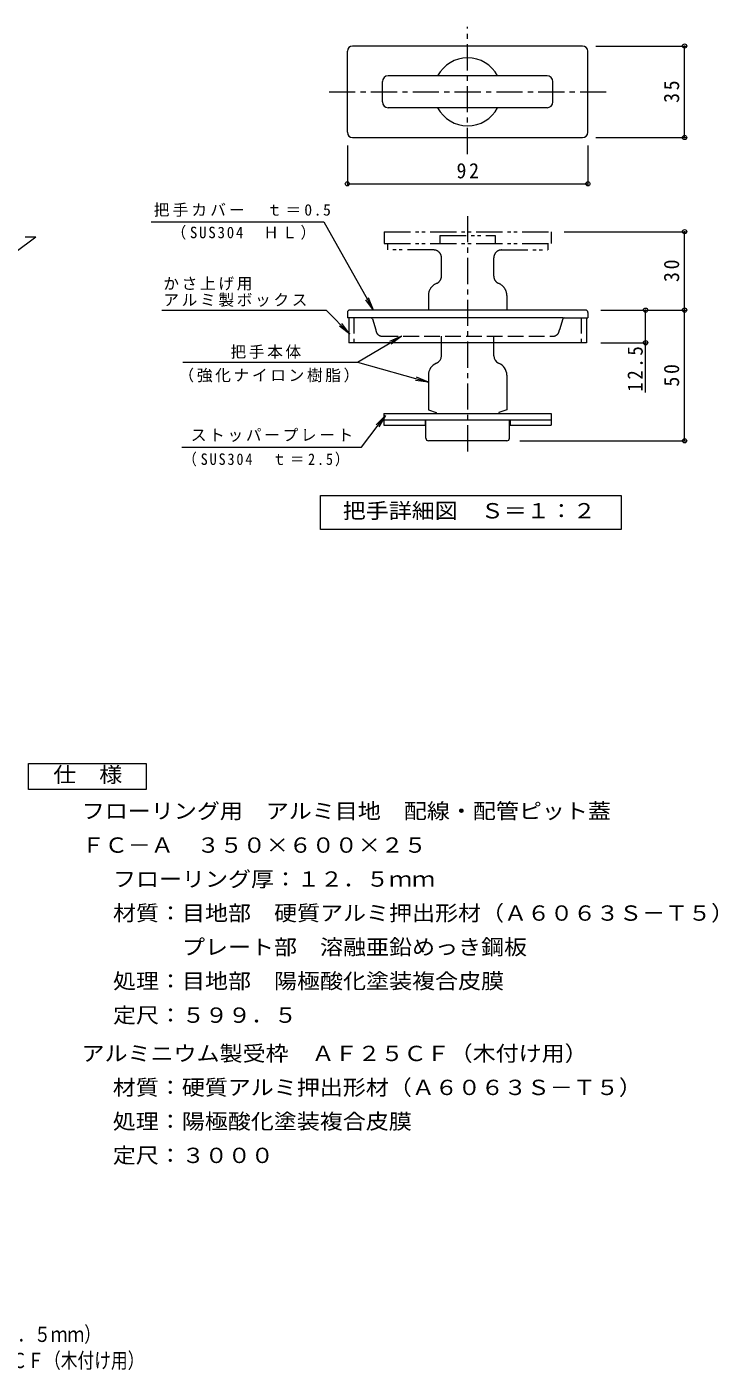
# Model space of a CAD drawing. Units: millimetres, scale not verified, with parts at other scales. Extents: x -1598 to 1548, y -1373 to 1196.
# Drawn here: x 225 to 1548, y -1373 to 1196 of the extents above; entities that cross this region are included whole.
import ezdxf
from ezdxf.enums import TextEntityAlignment as Align

# ---------------------------------------------------------------- set-up
doc = ezdxf.new("R2010")
doc.units = ezdxf.units.MM
doc.header["$LTSCALE"] = 10
doc.header["$PDMODE"] = 32
doc.header["$PDSIZE"] = 8
for name, pattern in [('CHAIN1', [8, 5, -1, 1, -1]), ('DASHED3', [4, 3, -1]), ('DOUBLE_CHAIN1', [8.8, 5, -1, 0.6, -0.6, 0.6, -1])]:
    doc.linetypes.add(name, pattern=pattern)
for name, color, linetype, lineweight in [('C-0', 3, 'Continuous', 9), ('C-2', 3, 'Continuous', 9), ('C-4', 7, 'Continuous', 9), ('C-5', 7, 'Continuous', 9), ('C-A', 3, 'Continuous', 9), ('D-5', 7, 'Continuous', 9)]:
    doc.layers.add(name, color=color, linetype=linetype, lineweight=lineweight)
doc.layers.add('F-5_F-5ﾚｲﾔ', color=2, linetype='Continuous')
doc.styles.add('ＭＳ ゴシック', font='')
doc.styles.get('ＭＳ ゴシック').set_extended_font_data('MS Gothic')

msp = doc.modelspace()

# ---------------------------------------------------------------- linework, layer by layer
at = {"layer": 'C-0', "linetype": 'CHAIN1'}
for p, q in [((1068.61, 952.54), (1068.61, 1195.72)), ((803.78, 1071.54), (1335.02, 1071.54))]:
    msp.add_line(p, q, dxfattribs=at)
at = {"layer": 'C-0'}
for p, q in [((1288.61, 1159.04), (848.61, 1159.04)), ((838.61, 994.04), (838.61, 1149.04)), ((1298.61, 994.04), (1298.61, 1149.04)), ((905.61, 1052.04), (905.61, 1091.04)), ((1220.61, 1102.04), (916.61, 1102.04)), ((1231.61, 1052.04), (1231.61, 1091.04)), ((1220.61, 1041.04), (916.61, 1041.04)), ((848.61, 984.04), (1288.61, 984.04)), ((1018.61, 566.55), (1018.61, 591.55)), ((1118.61, 566.55), (1118.61, 591.55)), ((993.61, 529.55), (993.61, 463.55)), ((1143.61, 529.46), (1143.61, 463.55)), ((993.61, 463.55), (1008.61, 458.05)), ((1143.61, 463.55), (1128.61, 458.05)), ((908.61, 456.55), (1228.61, 456.55)), ((908.61, 456.55), (908.61, 434.05)), ((908.61, 444.05), (1228.61, 444.05)), ((987.36, 444.05), (987.36, 434.05)), ((988.61, 409.05), (988.61, 444.05)), ((1008.61, 458.05), (1008.61, 456.55)), ((1128.61, 458.05), (1128.61, 456.55)), ((1148.61, 409.05), (1148.61, 444.05)), ((1149.86, 444.05), (1149.86, 434.05)), ((1228.61, 456.55), (1228.61, 434.05)), ((908.61, 434.05), (987.36, 434.05)), ((1149.86, 434.05), (1228.61, 434.05)), ((1143.61, 404.05), (993.61, 404.05))]:
    msp.add_line(p, q, dxfattribs=at)
at = {"layer": 'C-0', "linetype": 'DOUBLE_CHAIN1'}
for p, q in [((909.11, 804.05), (1228.11, 804.05)), ((909.11, 804.05), (909.11, 781.55)), ((1015.61, 796.55), (1121.61, 796.55)), ((1015.61, 796.55), (1015.61, 781.55)), ((1121.61, 796.55), (1121.61, 781.55)), ((1228.11, 804.05), (1228.11, 781.55)), ((909.11, 781.55), (1228.11, 781.55)), ((915.11, 781.55), (915.11, 769.05)), ((1222.11, 781.55), (1222.11, 769.05)), ((1003.61, 769.05), (915.11, 769.05)), ((1018.61, 719.05), (1018.61, 754.05)), ((1118.61, 719.05), (1118.61, 754.05)), ((1133.61, 769.05), (1222.11, 769.05)), ((993.61, 682.05), (993.61, 654.05)), ((1143.61, 681.96), (1143.61, 654.05))]:
    msp.add_line(p, q, dxfattribs=at)
at = {"layer": 'C-0'}
for centre, radius, start, end in [((848.61, 1149.04), 10, 90, 180), ((1288.61, 1149.04), 10, 0, 90), ((1068.61, 1071.54), 65, 27.9843, 152.0157), ((916.61, 1091.04), 11, 90, 180), ((1220.61, 1091.04), 11, 0, 90), ((916.61, 1052.04), 11, 180, 270), ((1068.61, 1071.54), 65, 207.9843, 332.0157), ((1220.61, 1052.04), 11, 270, 0), ((848.61, 994.04), 10, 180, 270), ((1288.61, 994.04), 10, 270, 0), ((1003.61, 566.55), 15, 292.02405, 0), ((1133.61, 566.55), 15, 180, 247.97595), ((1018.61, 529.46), 25, 112.02434, 180), ((1118.61, 529.46), 25, 0, 67.97566), ((993.61, 409.05), 5, 180, 270), ((1143.61, 409.05), 5, 270, 0)]:
    msp.add_arc(centre, radius, start, end, dxfattribs=at)
at = {"layer": 'C-0', "linetype": 'DOUBLE_CHAIN1'}
for centre, radius, start, end in [((1003.61, 754.05), 15, 0, 90), ((1133.61, 754.05), 15, 90, 180), ((1018.61, 681.96), 25, 112.02371, 180), ((1003.61, 719.05), 15, 292.02405, 0), ((1133.61, 719.05), 15, 180, 247.97595), ((1118.61, 681.96), 25, 0, 67.97629)]:
    msp.add_arc(centre, radius, start, end, dxfattribs=at)
at = {"layer": 'C-2'}
for p in [(202.5, 764.05), (222.5, 794.05)]:
    msp.add_line(p, (242.5, 794.05), dxfattribs=at)
at = {"layer": 'C-4'}
for p, q in [((1313.61, 1159.04), (1486.66, 1159.04)), ((1483.66, 984.04), (1483.66, 1159.04)), ((1313.61, 984.04), (1486.66, 984.04)), ((838.61, 969.04), (838.61, 892.54)), ((1298.61, 969.04), (1298.61, 892.54)), ((838.61, 895.54), (1298.61, 895.54)), ((463.41, 822.6), (793.3, 822.6)), ((1253.11, 804.05), (1486.66, 804.05)), ((1483.66, 404.05), (1483.66, 804.05)), ((888.69, 654.05), (879.32, 677.22)), ((1323.61, 654.05), (1486.66, 654.05)), ((1409.05, 496.54), (1409.05, 654.05)), ((942.27, 604.05), (919.26, 594.28)), ((1323.61, 591.55), (1412.05, 591.55)), ((523.53, 554.34), (857.86, 554.34)), ((993.61, 516.07), (970.64, 525.94)), ((911.34, 452.43), (893.79, 434.64)), ((522.23, 391.7), (865.4, 391.7)), ((1168.61, 404.05), (1486.66, 404.05))]:
    msp.add_line(p, q, dxfattribs=at)
for points in [[(793.3, 822.6), (888.69, 654.05), (873.64, 674.01)], [(857.86, 554.34), (942.27, 604.05), (922.57, 588.66)], [(857.86, 554.34), (993.61, 516.07), (968.87, 519.65)], [(865.4, 391.7), (911.34, 452.43), (898.99, 430.7)]]:
    msp.add_lwpolyline(points, dxfattribs=at)
for p in [(1483.66, 1159.04), (1483.66, 984.04), (838.61, 895.54), (1298.61, 895.54), (1483.66, 804.05), (1409.05, 654.05), (1483.66, 654.05), (1409.05, 591.55), (1483.66, 404.05)]:
    msp.add_point(p, dxfattribs=at)
at = {"layer": 'C-5'}
msp.add_line((843.37, 608.3), (828.18, 628.15), dxfattribs=at)
msp.add_lwpolyline([(483.74, 653.64), (798.15, 653.64), (843.37, 608.3), (823.56, 623.54)], dxfattribs=at)
msp.add_lwpolyline([(787.25, 234.37), (787.25, 299.37), (1362.25, 299.37), (1362.25, 234.37)], close=True, dxfattribs=at)
at = {"layer": 'C-A', "linetype": 'CHAIN1'}
msp.add_line((1068.61, 833.77), (1068.61, 374.95), dxfattribs=at)
at = {"layer": 'C-A'}
for p, q in [((838.61, 649.55), (838.61, 639.05)), ((1294.11, 654.05), (843.11, 654.05)), ((1298.61, 649.55), (1298.61, 639.05)), ((1250.81, 639.05), (838.61, 639.05)), ((841.11, 639.05), (841.11, 591.55)), ((1253.21, 639.05), (1298.61, 639.05)), ((1296.11, 639.05), (1296.11, 591.55)), ((1296.11, 591.55), (841.11, 591.55))]:
    msp.add_line(p, q, dxfattribs=at)
at = {"layer": 'C-A', "linetype": 'DASHED3'}
for p, q in [((851.11, 639.05), (851.11, 591.55)), ((886.42, 637.24), (893.11, 616.55)), ((1250.81, 637.24), (1244.11, 616.55)), ((1286.11, 639.05), (1286.11, 591.55)), ((905.61, 604.05), (1231.61, 604.05)), ((1018.61, 591.55), (1018.61, 604.05)), ((1118.61, 591.55), (1118.61, 604.05))]:
    msp.add_line(p, q, dxfattribs=at)
at = {"layer": 'C-A'}
for centre, start, end in [((843.11, 649.55), 90, 180), ((1294.11, 649.55), 0, 90)]:
    msp.add_arc(centre, 4.5, start, end, dxfattribs=at)
at = {"layer": 'C-A', "linetype": 'DASHED3'}
for centre, radius, start, end in [((884.02, 636.55), 2.5, 16.1008, 90), ((905.61, 616.55), 12.5, 180, 270), ((1231.61, 616.55), 12.5, 270, 0), ((1253.21, 636.55), 2.5, 90, 163.8992)]:
    msp.add_arc(centre, radius, start, end, dxfattribs=at)
at = {"layer": 'D-5', "color": 2}
for p, q in [((228.44, -212.81), (453.44, -212.81)), ((228.44, -262.81), (228.44, -212.81)), ((453.44, -212.81), (453.44, -262.81)), ((453.44, -262.81), (228.44, -262.81))]:
    msp.add_line(p, q, dxfattribs=at)

# ---------------------------------------------------------------- texts
at = {"layer": 'C-4', "color": 2, "char_height": 29.33, "attachment_point": 7, "rotation": 90, "style": 'ＭＳ ゴシック'}
for s, insert in [('\\T1.27;\\W0.95;35', (1473.66, 1050.29)), ('\\T1.27;\\W0.95;30', (1473.66, 707.8)), ('\\T1.28;\\W0.9;12.5', (1404.06, 498.04)), ('\\T1.27;\\W0.95;50', (1473.66, 507.8))]:
    msp.add_mtext(s, dxfattribs=dict(at, insert=insert))
at = {"layer": 'C-4', "color": 2, "insert": (1047.36, 905.54), "char_height": 29.33, "attachment_point": 7, "style": 'ＭＳ ゴシック'}
msp.add_mtext('\\T1.27;\\W0.95;92', dxfattribs=at)
at = {"layer": 'C-4', "char_height": 21.99, "attachment_point": 7, "style": 'ＭＳ ゴシック'}
for s, insert in [('\\T1.2;把手カバー\u3000ｔ＝0.5', (468.23, 832.36)), ('\\T1.24;\\W0.95;（SUS304\u3000ＨＬ）', (501.98, 788.67)), ('\\T1.17;把手本体', (614.97, 560.88)), ('\\T1.17;（強化ナイロン樹脂）', (515.58, 515.66)), ('\\T1.17;ストッパープレート', (539.11, 401.98)), ('\\T1.27;\\W0.9;（SUS304\u3000ｔ＝2.5）', (523.7, 355.09))]:
    msp.add_mtext(s, dxfattribs=dict(at, insert=insert))
at = {"layer": 'C-5', "color": 2, "style": 'ＭＳ ゴシック', "width": 1.1}
msp.add_text('把手詳細図\u3000Ｓ＝１：２', height=29.33, dxfattribs=at).set_placement((829.75, 246.87), align=Align.BOTTOM_LEFT)
at = {"layer": 'C-5', "char_height": 21.99, "attachment_point": 7, "style": 'ＭＳ ゴシック'}
for s, insert in [('\\T1.17;かさ上げ用', (486.53, 691.4)), ('\\T1.17;アルミ製ボックス', (486.53, 660.18))]:
    msp.add_mtext(s, dxfattribs=dict(at, insert=insert))
at = {"layer": 'D-5', "color": 2, "style": 'ＭＳ ゴシック', "width": 1.1}
for s, p in [('仕\u3000様', (275.94, -257.81)), ('フローリング用\u3000アルミ目地\u3000配線・配管ピット蓋', (330.53, -327.29)), ('ＦＣ－Ａ\u3000３５０×６００×２５', (330.53, -392.5)), ('フローリング厚：１２．５ｍｍ', (390.24, -457.5)), ('材質：目地部\u3000硬質アルミ押出形材（Ａ６０６３Ｓ－Ｔ５）', (390.24, -522.5)), ('\u3000\u3000\u3000プレート部\u3000溶融亜鉛めっき鋼板', (390.24, -587.5)), ('処理：目地部\u3000陽極酸化塗装複合皮膜', (390.24, -652.5)), ('定尺：５９９．５', (390.24, -717.72)), ('アルミニウム製受枠\u3000ＡＦ２５ＣＦ（木付け用）', (330.08, -790.93)), ('材質：硬質アルミ押出形材（Ａ６０６３Ｓ－Ｔ５）', (389.79, -855.93)), ('処理：陽極酸化塗装複合皮膜', (389.79, -920.93)), ('定尺：３０００', (389.79, -985.93))]:
    msp.add_text(s, height=29.33, dxfattribs=at).set_placement(p, align=Align.BOTTOM_LEFT)
at = {"layer": 'F-5_F-5ﾚｲﾔ', "style": 'ＭＳ ゴシック', "width": 0.8}
for s, p in [('\u3000フローリング用\u3000アルミ目地\u3000配線・配管ピット蓋（フローリング厚１２．５ｍｍ）', (-880.95, -1328.11)), ('ＦＣ－Ａ\u3000３５０×６００×２５＋ＡＦ２５ＣＦ（木付け用）', (-445.59, -1378.11))]:
    msp.add_text(s, height=29.33, dxfattribs=at).set_placement(p, align=Align.BOTTOM_LEFT)

doc.saveas('drawing.dxf')
